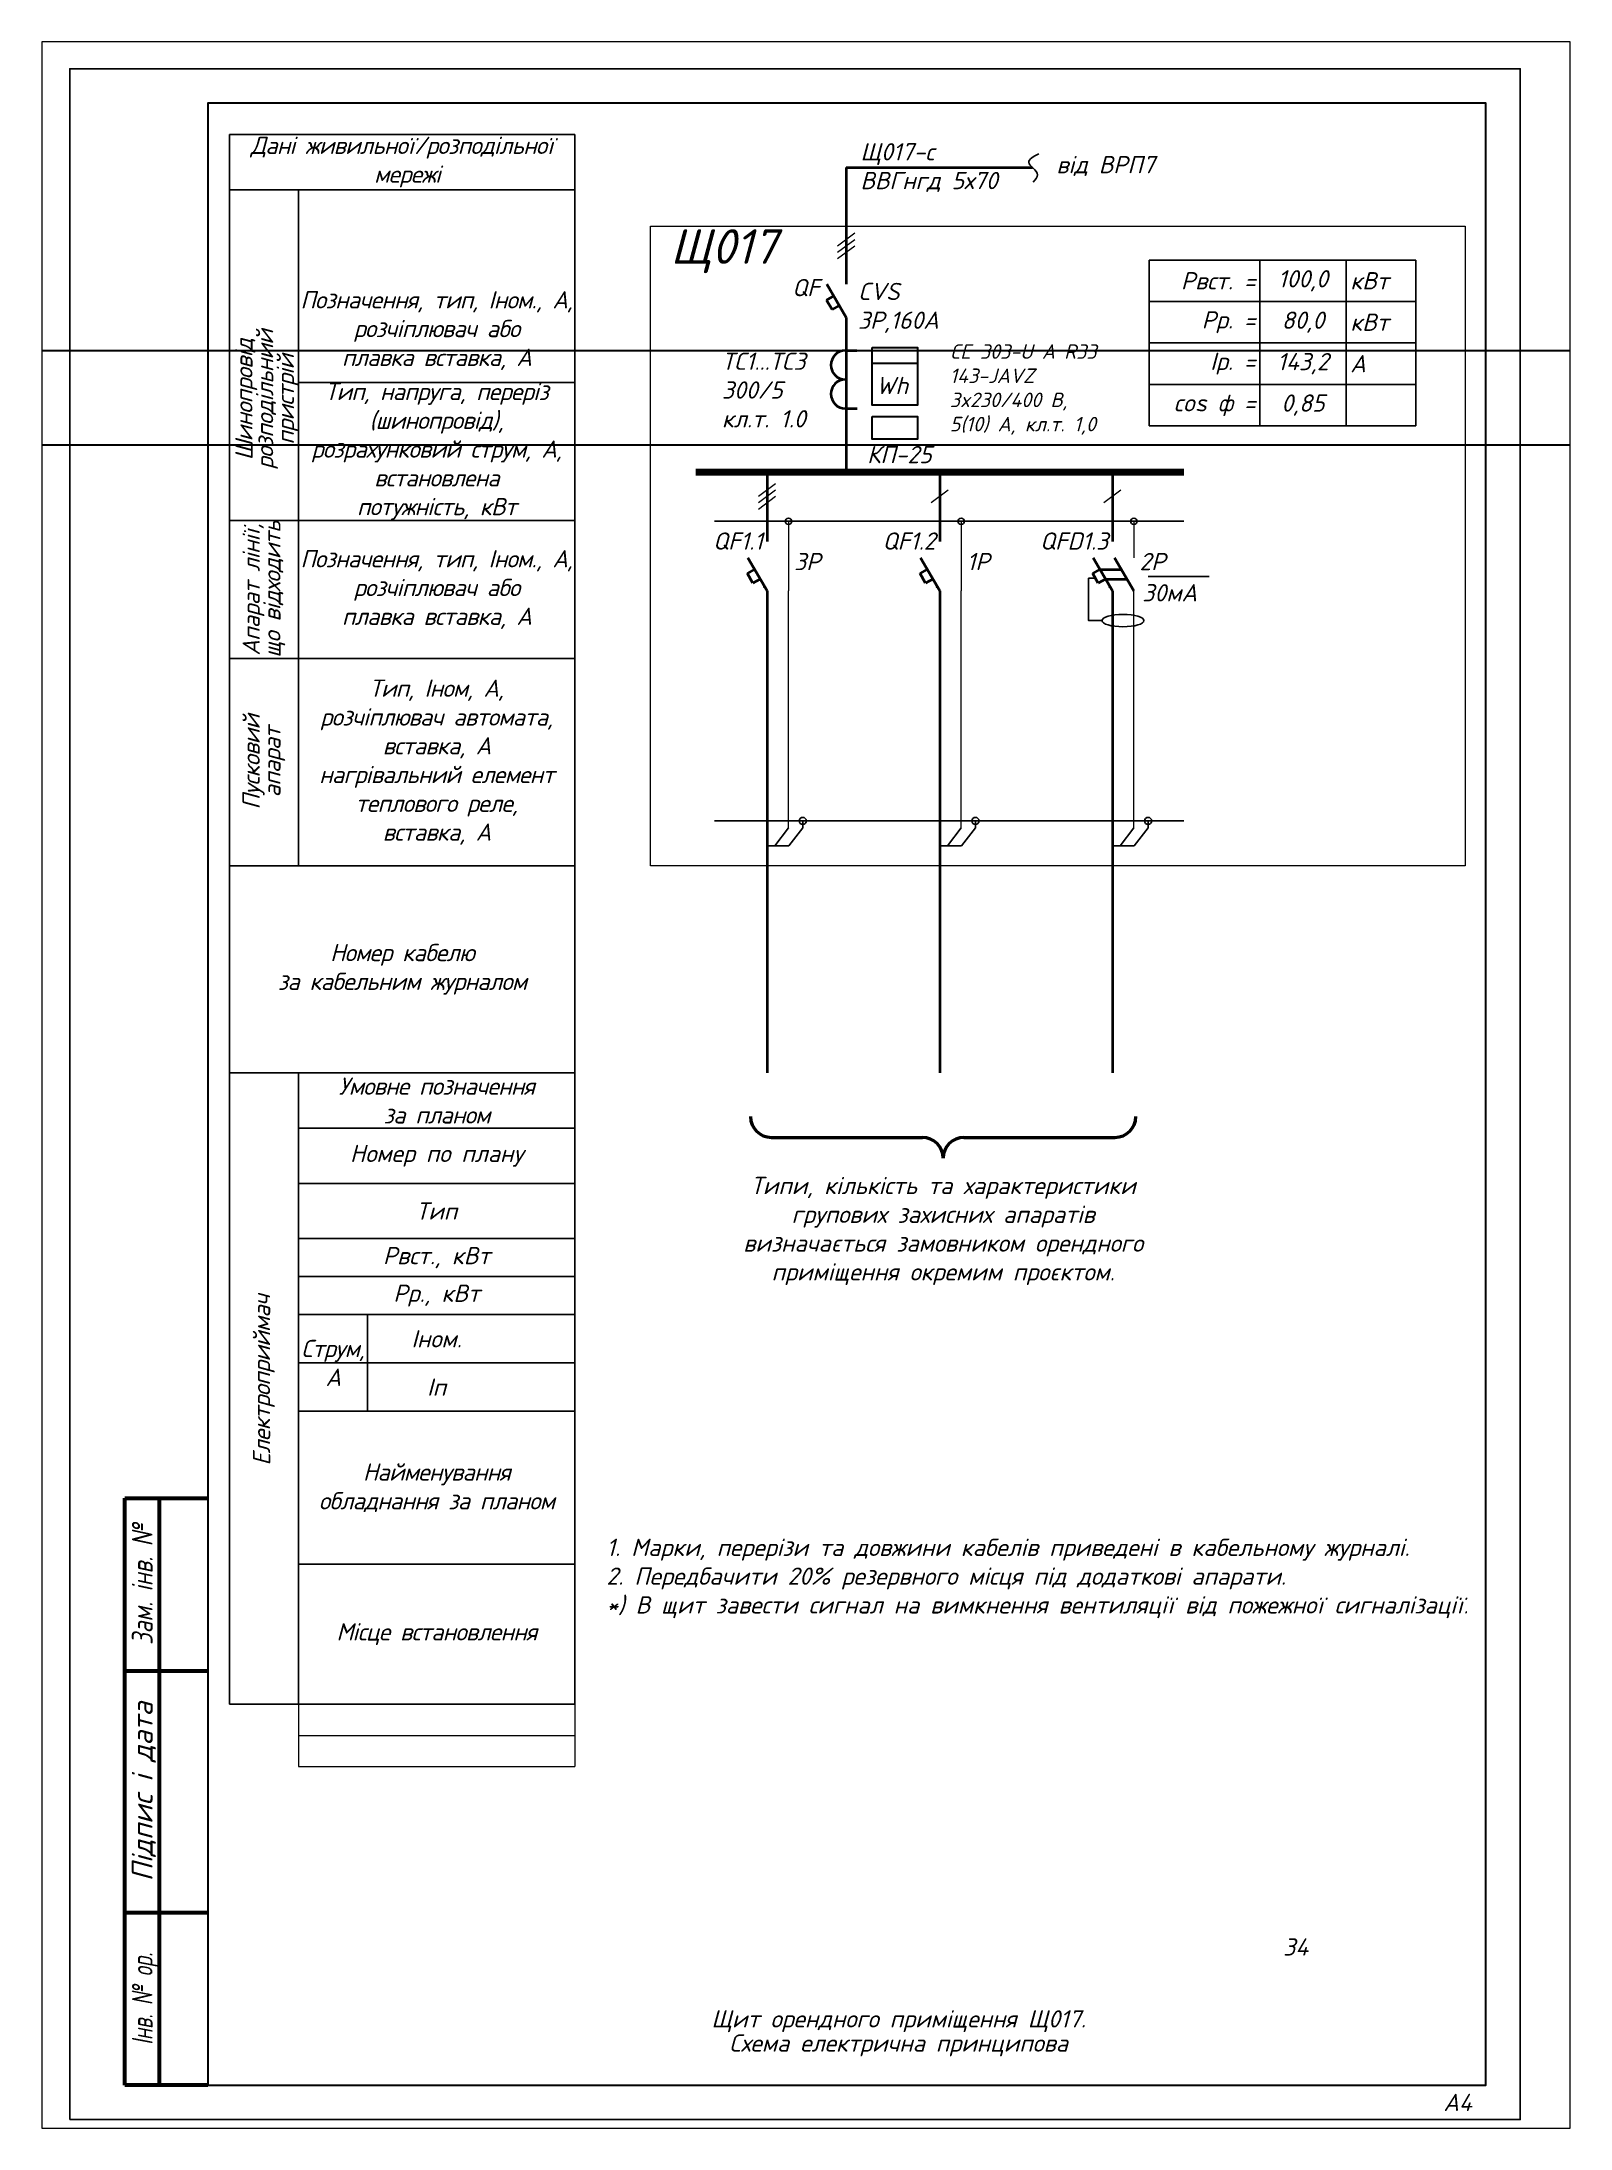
# Paper-space layout 'арк.34_Щ017_а4' of a CAD drawing. Header units: millimetres. Extents: x -4 to 217, y -1 to 301.
# The model-space entities are those that its viewports show. They can reach past a viewport. Long polylines and large blocks are cut down to what shows.
import ezdxf
from ezdxf.enums import TextEntityAlignment as Align

# ---------------------------------------------------------------- set-up
doc = ezdxf.new("R2010")
doc.units = ezdxf.units.MM
doc.linetypes.add('DASHDOTX2', pattern=[2, 1, -0.5, 0, -0.5])
doc.linetypes.add('DASHED', pattern=[9.525, 6.35, -3.175])
doc.layers.get('Defpoints').update_dxf_attribs({"color": 4})
doc.styles.add('GOST 2.304', font='isocpeui.ttf')
doc.styles.add('ГОСТ 2.304', font='isocpeui.ttf')
doc.styles.add('СГЕНЕРИР_СТИЛЬ_7', font='isocpeui.ttf')

# ---------------------------------------------------------------- blocks, each defined once
blk = doc.blocks.new('*T180')
at = {"color": 0, "linetype": 'ByBlock', "lineweight": -2, "transparency": 16777216}
for p, q in [((0, 0), (4000, 0)), ((0, 0), (0, -8340)), ((4000, 0), (4000, -8340)), ((0, -800), (4000, -800)), ((0, -1600), (4000, -1600)), ((0, -2150), (4000, -2150)), ((0, -2700), (4000, -2700)), ((0, -3400), (4000, -3400)), ((0, -4100), (4000, -4100)), ((0, -6315), (4000, -6315)), ((0, -8340), (4000, -8340))]:
    blk.add_line(p, q, dxfattribs=at)
at = {"layer": 'Defpoints', "color": 8, "linetype": 'ByBlock', "lineweight": 0, "transparency": 16777216}
for p, q in [((0, -8340), (0, -9247)), ((4000, -8340), (4000, -9247)), ((0, -8794), (4000, -8794)), ((0, -9247), (4000, -9247))]:
    blk.add_line(p, q, dxfattribs=at)
at = {"color": 0, "transparency": 16777216, "char_height": 250, "width": 3880, "attachment_point": 5, "style": 'ГОСТ 2.304'}
for s, insert in [('Номер по плану', (2000, -400)), ('Тип', (2000, -1200)), ('Рвст., кВт', (2000, -1875)), ('Рр., кВт', (2000, -2425)), ('Іном.', (2000, -3050)), ('Іп', (2000, -3750)), ('{\\T0.95;\\C7;Найменування обладнання за планом}', (2000, -5208)), ('{\\T0.95;\\C7;Місце встановлення}', (2000, -7328))]:
    blk.add_mtext(s, dxfattribs=dict(at, insert=insert))
blk = doc.blocks.new('*T181')
at = {"color": 0, "linetype": 'ByBlock', "lineweight": -2, "transparency": 16777216}
for p, q in [((0, 0), (3860, 0)), ((0, 0), (0, -2400)), ((1600, 0), (1600, -2400)), ((2850, 0), (2850, -2400)), ((3860, 0), (3860, -2400)), ((0, -600), (3860, -600)), ((0, -1200), (3860, -1200)), ((0, -1800), (3860, -1800)), ((0, -2400), (1600, -2400)), ((2850, -2400), (3860, -2400))]:
    blk.add_line(p, q, dxfattribs=at)
at = {"color": 0, "lineweight": -2, "transparency": 16777216}
blk.add_line((1600, -2400), (2850, -2400), dxfattribs=at)
at = {"color": 0, "transparency": 16777216, "char_height": 250, "style": 'ГОСТ 2.304'}
for s, insert, width, attachment_point in [('Рвст. =', (1540, -300), 1480, 6), ('100,0', (2225, -300), 1130, 5), ('кВт', (2910, -300), 890, 4), ('Рр. =', (1540, -900), 1480, 6), ('80,0', (2225, -900), 1130, 5), ('кВт', (2910, -900), 890, 4), ('Ір. =', (1540, -1500), 1480, 6), ('143,2', (2225, -1500), 1130, 5), ('А', (2910, -1500), 890, 4), ('сos ф =', (1540, -2100), 1480, 6), ('0,85', (2225, -2100), 1130, 5)]:
    blk.add_mtext(s, dxfattribs=dict(at, insert=insert, width=width, attachment_point=attachment_point))
blk = doc.blocks.new('*U160')
at = {"color": 0, "lineweight": 40}
for p, q in [((0, 0), (0, -1005)), ((-284, -1468), (-180, -1408)), ((-204, -1607), (-284, -1468)), ((0, -1720), (-280, -1240)), ((-100, -1547), (-204, -1607))]:
    blk.add_line(p, q, dxfattribs=at)
at = {"color": 0, "lineweight": 13}
for p, q in [((-124, -348), (124, -163)), ((-124, -441), (124, -256)), ((-124, -533), (124, -348))]:
    blk.add_line(p, q, dxfattribs=at)
at = {"color": 0, "lineweight": 9}
for p, q in [((311, -711), (311, -1240)), ((311, -1240), (311, -1720)), ((311, -2461), (311, -1720)), ((311, -2941), (311, -2461)), ((311, -5151), (311, -2941))]:
    blk.add_line(p, q, dxfattribs=at)
at = {"lineweight": 40}
for p, q in [((0, -1720), (0, -2226)), ((0, -2226), (0, -2941)), ((0, -2941), (0, -4529))]:
    blk.add_line(p, q, dxfattribs=at)
at = {"color": 0}
blk.add_circle((311, -711), 46.3, dxfattribs=at)
at = {"color": 0, "lineweight": 40}
blk.add_point((-37, -1659), dxfattribs=at)
at = {"style": 'ГОСТ 2.304'}
blk.add_attdef('QF', text='', height=250, dxfattribs=at).set_placement((-61, -997), align=Align.MIDDLE_RIGHT)
at = {"lineweight": 50, "style": 'ГОСТ 2.304'}
for tag, p in [('ТYPE', (369, -1046)), ('CURRENT', (391, -1419))]:
    blk.add_attdef(tag, p, '', height=250, dxfattribs=at)
blk = doc.blocks.new('*U161')
at = {"color": 0, "lineweight": 40}
for p, q in [((0, 0), (0, -1005)), ((-284, -1468), (-180, -1408)), ((-204, -1607), (-284, -1468)), ((0, -1720), (-280, -1240)), ((-100, -1547), (-204, -1607))]:
    blk.add_line(p, q, dxfattribs=at)
at = {"color": 0, "lineweight": 13}
blk.add_line((-124, -441), (124, -256), dxfattribs=at)
at = {"color": 0, "lineweight": 9}
for p, q in [((311, -711), (311, -1240)), ((311, -1240), (311, -1720)), ((311, -2461), (311, -1720)), ((311, -2941), (311, -2461)), ((311, -5151), (311, -2941))]:
    blk.add_line(p, q, dxfattribs=at)
at = {"lineweight": 40}
for p, q in [((0, -1720), (0, -2226)), ((0, -2226), (0, -2941)), ((0, -2941), (0, -4529))]:
    blk.add_line(p, q, dxfattribs=at)
at = {"color": 0}
blk.add_circle((311, -711), 46.3, dxfattribs=at)
at = {"color": 0, "lineweight": 40}
blk.add_point((-37, -1659), dxfattribs=at)
at = {"style": 'ГОСТ 2.304'}
blk.add_attdef('QF', text='', height=250, dxfattribs=at).set_placement((-61, -997), align=Align.MIDDLE_RIGHT)
at = {"lineweight": 50, "style": 'ГОСТ 2.304'}
for tag, p in [('ТYPE', (369, -1046)), ('CURRENT', (391, -1419))]:
    blk.add_attdef(tag, p, '', height=250, dxfattribs=at)
blk = doc.blocks.new('*U159')
at = {"color": 0, "lineweight": 40}
for p, q in [((0, 0), (0, -1005)), ((-284, -1468), (-180, -1408)), ((-204, -1607), (-284, -1468)), ((0, -1720), (-280, -1240)), ((-181, -1409), (130, -1409)), ((311, -1720), (31, -1240)), ((-100, -1547), (-204, -1607)), ((-100, -1547), (210, -1547))]:
    blk.add_line(p, q, dxfattribs=at)
at = {"color": 0, "lineweight": 13}
blk.add_line((-124, -441), (124, -256), dxfattribs=at)
at = {"color": 0, "lineweight": 9}
for p, q in [((311, -711), (311, -1240)), ((311, -2461), (311, -1720)), ((311, -2941), (311, -2461)), ((311, -5151), (311, -2941))]:
    blk.add_line(p, q, dxfattribs=at)
at = {"lineweight": 40}
for p, q in [((0, -1720), (0, -2226)), ((0, -2226), (0, -2941)), ((0, -2941), (0, -4529))]:
    blk.add_line(p, q, dxfattribs=at)
blk.add_line((516, -1512), (1402, -1512))
at = {"color": 0}
blk.add_lwpolyline([(-151, -2149), (-346, -2149), (-346, -1537), (-244, -1537)], dxfattribs=at)
blk.add_circle((311, -711), 46.3, dxfattribs=at)
blk.add_ellipse((153, -2149), major_axis=(-304, 0), ratio=0.29336, dxfattribs=at)
at = {"color": 0, "lineweight": 40}
blk.add_point((-37, -1659), dxfattribs=at)
at = {"style": 'ГОСТ 2.304'}
blk.add_attdef('QF', text='', height=250, dxfattribs=at).set_placement((-61, -997), align=Align.MIDDLE_RIGHT)
at = {"lineweight": 50, "style": 'ГОСТ 2.304'}
for tag, p in [('ТYPE', (369, -1046)), ('CURRENT', (391, -1419)), ('D_CURRENT', (432, -1871))]:
    blk.add_attdef(tag, p, '', height=250, dxfattribs=at)
blk = doc.blocks.new('Рамка А4 верт')
at = {"linetype": 'Continuous', "lineweight": 60}
for p, q in [((8, 5), (8, 90)), ((8, 90), (20, 90)), ((13, 5), (13, 90)), ((8, 65), (20, 65)), ((8, 30), (20, 30)), ((20, 5), (8, 5))]:
    blk.add_line(p, q, dxfattribs=at)
at = {"lineweight": 30, "ltscale": 100}
blk.add_lwpolyline([(20, 5), (205, 5), (205, 292), (20, 292)], close=True, dxfattribs=at)
at = {"layer": 'Defpoints', "ltscale": 100}
blk.add_lwpolyline([(0, 0), (210, 0), (210, 297), (0, 297)], close=True, dxfattribs=at)
at = {"linetype": 'Continuous', "lineweight": 25, "style": 'СГЕНЕРИР_СТИЛЬ_7'}
for s, width, p in [('Зам. інв. №', 0.8, (10.5, 77.5)), ('Інв. № ор.', 0.7, (10.5, 17.5))]:
    blk.add_text(s, height=3, rotation=90, dxfattribs=dict(at, width=width)).set_placement(p, align=Align.MIDDLE_CENTER)
blk.add_text('Підпис і дата', height=3, rotation=90, dxfattribs=at).set_placement((10.5, 47.5), align=Align.MIDDLE_CENTER)
at = {"linetype": 'Continuous', "style": 'ГОСТ 2.304'}
blk.add_text('А4', height=2.5, dxfattribs=at).set_placement((198.88, 1.24))

msp = doc.modelspace()

# ---------------------------------------------------------------- linework, layer by layer
at = {"ltscale": 200}
msp.add_line((-42647, -125902), (-37647, -125902), dxfattribs=at)
at = {"color": 7, "ltscale": 200}
for p, q in [((-42647, -125902), (-42647, -148632)), ((-37647, -148392), (-37647, -125902)), ((-42647, -126702), (-37647, -126702)), ((-41647, -126702), (-41647, -131492)), ((-41647, -129492), (-37647, -129492)), ((-42647, -131492), (-37647, -131492)), ((-41647, -131492), (-41647, -133492)), ((-42647, -133492), (-37647, -133492)), ((-41647, -133492), (-41647, -136492)), ((-42647, -136492), (-37647, -136492)), ((-42647, -139492), (-37647, -139492)), ((-41647, -139492), (-41647, -148392)), ((-41647, -140292), (-37647, -140292)), ((-41647, -141092), (-37647, -141092)), ((-41647, -141892), (-37647, -141892)), ((-41647, -142992), (-37647, -142992)), ((-40647, -142992), (-40647, -144392)), ((-40647, -143692), (-37647, -143692)), ((-41647, -144392), (-37647, -144392)), ((-42647, -148632), (-41647, -148632))]:
    msp.add_line(p, q, dxfattribs=at)
at = {"lineweight": 40, "ltscale": 200}
for q in [(-31019, -126381), (-33716, -128072)]:
    msp.add_line((-33716, -126381), q, dxfattribs=at)
at = {"color": 0, "lineweight": 13, "ltscale": 200}
for p, q in [((-33841, -127514), (-33592, -127329)), ((-33841, -127606), (-33592, -127421)), ((-33841, -127698), (-33592, -127513))]:
    msp.add_line(p, q, dxfattribs=at)
at = {"color": 0, "lineweight": 40, "ltscale": 200}
for p, q in [((-33716, -128552), (-33996, -128072)), ((-34000, -128301), (-33896, -128241)), ((-33920, -128439), (-34000, -128301)), ((-33816, -128379), (-33920, -128439)), ((-33716, -128552), (-33716, -130793))]:
    msp.add_line(p, q, dxfattribs=at)
at = {"color": 7, "lineweight": 40, "ltscale": 300}
for p, q in [((-33727, -129031), (-33562, -129031)), ((-33727, -129871), (-33557, -129871))]:
    msp.add_line(p, q, dxfattribs=at)
at = {"color": 7, "lineweight": 30, "ltscale": 300}
msp.add_line((-33342, -129215), (-32682, -129215), dxfattribs=at)
at = {"color": 0, "linetype": 'DASHDOTX2', "ltscale": 200}
for p, q in [((-35624, -131504), (-28828, -131504)), ((-35624, -135843), (-28828, -135843))]:
    msp.add_line(p, q, dxfattribs=at)
at = {"lineweight": 40, "ltscale": 300}
for p, q in [((-34862, -135322), (-34862, -139492)), ((-32362, -135322), (-32362, -139492)), ((-29862, -135322), (-29862, -139492))]:
    msp.add_line(p, q, dxfattribs=at)
at = {"color": 0, "ltscale": 300}
for p, q in [((-34551, -135944), (-34748, -136203)), ((-34547, -136203), (-34345, -135943)), ((-34345, -135943), (-34345, -135843)), ((-32051, -135944), (-32248, -136203)), ((-32047, -136203), (-31845, -135943)), ((-31845, -135943), (-31845, -135843)), ((-29551, -135944), (-29748, -136203)), ((-29547, -136203), (-29345, -135943)), ((-29345, -135943), (-29345, -135843)), ((-34871, -136203), (-34547, -136203)), ((-32371, -136203), (-32047, -136203)), ((-29871, -136203), (-29547, -136203))]:
    msp.add_line(p, q, dxfattribs=at)
at = {"linetype": 'DASHED', "lineweight": 18, "ltscale": 50}
msp.add_lwpolyline([(-36551, -127232), (-24753, -127232), (-24753, -136492), (-36551, -136492)], close=True, dxfattribs=at)
at = {"color": 7, "lineweight": 30, "ltscale": 100}
for points in [[(-33342, -128987), (-32682, -128987), (-32682, -129820), (-33342, -129820)], [(-33342, -129987), (-32682, -129987), (-32682, -130313), (-33342, -130313)]]:
    msp.add_lwpolyline(points, close=True, dxfattribs=at)
at = {"color": 2, "lineweight": 30}
msp.add_lwpolyline([(-83852, -129031), (-21255, -129031), (-21255, -130403), (-83852, -130403)], close=True, dxfattribs=at)
at = {"color": 0, "lineweight": 40, "ltscale": 100, "const_width": 100}
msp.add_lwpolyline([(-35895, -130793), (-28828, -130793)], dxfattribs=at)
at = {"lineweight": 50, "ltscale": 100}
for points in [[(-34800, -140426), (-32614, -140426)], [(-32011, -140426), (-29825, -140426)]]:
    msp.add_lwpolyline(points, dxfattribs=at)
at = {"color": 0}
for centre in [(-34345, -135843), (-31845, -135843), (-29345, -135843)]:
    msp.add_circle(centre, 51.8, dxfattribs=at)
at = {"color": 7, "lineweight": 40}
for centre in [(-33727, -129241, 0), (-33727, -129660, 0)]:
    msp.add_arc(centre, 211, 90, 270, dxfattribs=at)
at = {"lineweight": 50}
for centre, start, end in [((-34800, -140125), 180, 270), ((-29825, -140125), 270, 0), ((-32614, -140727), 0, 90), ((-32011, -140727), 90, 180)]:
    msp.add_arc(centre, 301, start, end, dxfattribs=at)
msp.add_spline([(-30929, -126183), (-31073, -126305), (-30945, -126486), (-31009, -126593)], degree=3)

# ---------------------------------------------------------------- block references
at = {"xscale": 100, "yscale": 100, "zscale": 100}
msp.add_blockref('Рамка А4 верт', (-44958, -154650), dxfattribs=at)
for name, p in [('*T181', (-29328, -127721)), ('*T180', (-41647, -140292))]:
    msp.add_blockref(name, p)
at = {"lineweight": 50}
for name, p, values in [('*U160', (-34862, -130793), {'QF': 'QF1.1', 'CURRENT': '3P'}), ('*U161', (-32362, -130793), {'QF': 'QF1.2', 'CURRENT': '1P'}), ('*U159', (-29862, -130793), {'QF': 'QFD1.3', 'CURRENT': '2P', 'D_CURRENT': '30мА'})]:
    msp.add_blockref(name, p, dxfattribs=at).add_auto_attribs(values)

# ---------------------------------------------------------------- texts
at = {"color": 7, "lineweight": 40, "style": 'ГОСТ 2.304'}
msp.add_text('Wh', height=250, dxfattribs=at).set_placement((-33284, -129662, 0))
at = {"linetype": 'Continuous', "char_height": 250, "style": 'ГОСТ 2.304'}
for s, insert, width, attachment_point in [('{\\T0.95;Дані живильної/розподільної\\P мережі}', (-40147, -126302), 5000, 5), ('{\\C7;від ВРП7}', (-30673, -126359), 4000, 4)]:
    msp.add_mtext(s, dxfattribs=dict(at, insert=insert, width=width, attachment_point=attachment_point))
at = {"color": 7, "linetype": 'Continuous', "char_height": 250, "style": 'ГОСТ 2.304'}
for s, insert, width, attachment_point in [('{\\C256;Щ017-с\\P\\pt3000;ВВГнгд 5х70}', (-33511, -126381), 4000, 4), ('{\\T0.95;Позначення, тип, Iном., А, розчіплювач або \\Pплавка вставка, А}', (-39647, -128742), 4000, 5), ('{\\T0.95;Тип, напруга, переріз (шинопровід), розрахунковий струм, А, встановлена \\Pпотужність, кВт}', (-39647, -130492), 4000, 5), ('{\\T0.95;Позначення, тип, Iном., А, розчіплювач або \\Pплавка вставка, А}', (-39647, -132492), 4000, 5), ('{\\T0.95;Тип, Iном, А,\\Pрозчіплювач автомата,\\Pвставка, А\\Pнагрівальний елемент теплового реле,\\Pвставка, А}', (-39647, -134992), 4000, 5), ('{\\T0.95;Номер кабелю \\Pза кабельним журналом}', (-40147, -137992), 5000, 5), ('{\\T0.95;Умовне позначення \\Pза планом}', (-39647, -139892), 4000, 5), ('{\\T0.95;Струм, А}', (-41147, -143692), 1000, 5)]:
    msp.add_mtext(s, dxfattribs=dict(at, insert=insert, width=width, attachment_point=attachment_point))
at = {"color": 1, "linetype": 'Continuous', "attachment_point": 4, "style": 'ГОСТ 2.304'}
for s, insert, char_height, width in [('{\\C256;Щ017}', (-36261, -127593), 500, 4000), ('{\\C7;QF}', (-34500, -128120), 250, 562.36), ('{\\C7;CVS\\P3P,160A}', (-33546, -128413), 250, 4000)]:
    msp.add_mtext(s, dxfattribs=dict(at, insert=insert, char_height=char_height, width=width))
at = {"color": 7, "linetype": 'Continuous', "char_height": 250, "attachment_point": 5, "rotation": 90, "line_spacing_factor": 0.72, "style": 'ГОСТ 2.304'}
for s, insert, width in [('{\\T0.95;Шинопровід\\Pрозподільний \\Pпристрій}', (-42102, -129742), 3500), ('{\\T0.95;Апарат лінії, що відходить}', (-42147, -132492), 2000), ('{\\T0.95;Пусковий \\Pапарат}', (-42147, -134992), 3000), ('{\\T0.95;Електроприймач}', (-42147, -143942), 8900)]:
    msp.add_mtext(s, dxfattribs=dict(at, insert=insert, width=width))
at = {"ltscale": 100}
for s, width, insert, char_height, attachment_point, style in [('{\\C7;CE 303-U A R33 143-JAVZ\\P3x230/400 В, 5(10) А, кл.т. 1,0}', 2227.75, (-32216, -128941, 0), 210, 1, 'GOST 2.304'), ('ТС1...ТС3\\P300/5 \\Pкл.т. 1.0', 1652.14, (-35516, -129061, 0), 250, 1, 'ГОСТ 2.304'), ('КП-25', 1652.14, (-33414, -130413, 0), 250, 1, 'ГОСТ 2.304'), ('Типи, кількість та характеристики групових захисних апаратів визначається замовником орендного приміщення окремим проєктом.', 5842.68, (-32313, -140998, 0), 250, 2, 'GOST 2.304')]:
    msp.add_mtext_dynamic_manual_height_columns(s, width=width, gutter_width=1250, heights=[0], dxfattribs=dict(at, insert=insert, char_height=char_height, attachment_point=attachment_point, style=style))
at = {"lineweight": 15, "insert": (-37188, -146238), "char_height": 250, "width": 12347.42, "attachment_point": 1, "style": 'ГОСТ 2.304'}
msp.add_mtext('{\\C7;1. Марки, перерізи та довжини кабелів приведені в кабельному журналі}.\\P{\\C7;2. Передбачити 20% резервного місця під додаткові апарати.\\P*) }В щит завести сигнал на вимкнення вентиляції від пожежної сигналізації.', dxfattribs=at)
at = {"linetype": 'Continuous', "lineweight": 25, "char_height": 250, "attachment_point": 5, "line_spacing_factor": 0.84, "style": 'GOST 2.304'}
for s, insert, width in [('{\\C7;34}', (-27208, -152150), 1500), ('{\\C7;Щит орендного приміщення }Щ017{\\C7;. \\PСхема електрична принципова }', (-32958, -153400), 7000)]:
    msp.add_mtext(s, dxfattribs=dict(at, insert=insert, width=width))

psp = doc.layouts.new('арк.34_Щ017_а4')

# ---------------------------------------------------------------- viewports
at = {"layer": 'Defpoints'}
psp.add_viewport(center=(106.55, 149.86), size=(221.3, 302.165), view_center_point=(-34298.7, -139667.8), view_height=30216.482, dxfattribs=at)

doc.saveas('drawing.dxf')
